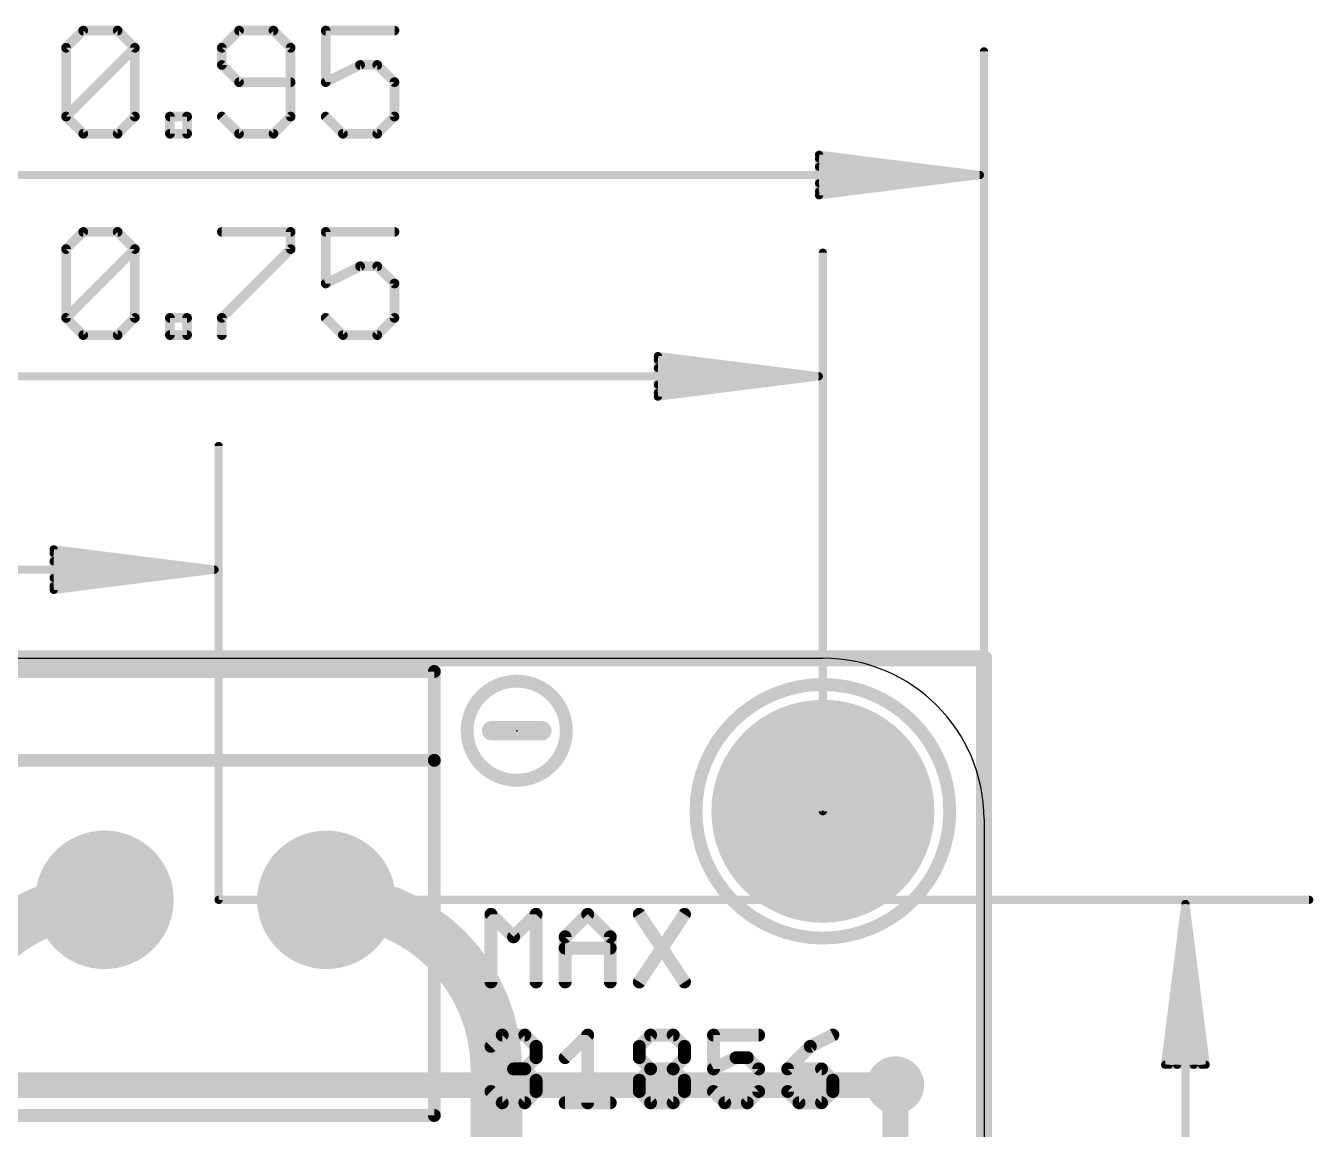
# Model space of a CAD drawing. Extents: x -11.5 to 29.3, y -5.3 to 31.6.
# Drawn here: x 9.02 to 29.32, y 14.16 to 31.56 of the extents above; entities that cross this region are included whole.
import ezdxf

# ---------------------------------------------------------------- set-up
doc = ezdxf.new("R2010")
doc.units = 0
for name, color, linetype in [('1', 12, 'CONTINUOUS'), ('16', 132, 'CONTINUOUS'), ('17', 110, 'CONTINUOUS'), ('18', 110, 'CONTINUOUS'), ('20', 53, 'CONTINUOUS'), ('21', 40, 'CONTINUOUS'), ('23', 40, 'CONTINUOUS'), ('47', 253, 'CONTINUOUS')]:
    doc.layers.add(name, color=color, linetype=linetype)

# ---------------------------------------------------------------- blocks, each defined once
blk = doc.blocks.new('ROUNDP')
at = {"const_width": 0.5}
blk.add_lwpolyline([(0, -0.25, 1), (0, 0.25, 1), (0, -0.25)], format="xyb", dxfattribs=at)
blk = doc.blocks.new('ROUNDV')
at = {"const_width": 0.5}
blk.add_lwpolyline([(0, -0.25, 1), (0, 0.25, 1), (0, -0.25)], format="xyb", dxfattribs=at)

msp = doc.modelspace()

# ---------------------------------------------------------------- linework, layer by layer
at = {"layer": '1'}
for points, const_width in [([(0, 21.59), (24.13, 21.59)], 0.254), ([(24.13, 21.59), (24.13, 0)], 0.254), ([(16.444, 13.208), (16.444, 15.101)], 0.8128), ([(22.733, 13.396), (22.733, 14.859)], 0.4064)]:
    msp.add_lwpolyline(points, dxfattribs=dict(at, const_width=const_width))
for points, const_width in [([(24.1935, 21.59, 1), (24.0665, 21.59)], 0.127), ([(24.13, 21.5265, 1), (24.13, 21.6535)], 0.127), ([(10.265, 17.78, 0.4142), (7.686, 15.201)], 0.8128), ([(10.265, 17.5768, 1), (10.265, 17.9832)], 0.4064), ([(16.444, 15.101, 0.4142), (13.765, 17.78)], 0.8128), ([(13.765, 17.9832, 1), (13.765, 17.5768)], 0.4064), ([(16.6472, 15.101, 1), (16.2408, 15.101)], 0.4064), ([(16.2408, 15.101, 1), (16.6472, 15.101)], 0.4064), ([(22.8346, 14.859, 1), (22.6314, 14.859)], 0.2032)]:
    msp.add_lwpolyline(points, format="xyb", dxfattribs=dict(at, const_width=const_width))
at = {"layer": '16'}
for points, const_width in [([(0, 21.59), (24.13, 21.59)], 0.254), ([(24.13, 21.59), (24.13, 0)], 0.254), ([(22.733, 14.859), (4.699, 14.859)], 0.4064)]:
    msp.add_lwpolyline(points, dxfattribs=dict(at, const_width=const_width))
for points, const_width in [([(24.1935, 21.59, 1), (24.0665, 21.59)], 0.127), ([(24.13, 21.5265, 1), (24.13, 21.6535)], 0.127), ([(22.733, 14.7574, 1), (22.733, 14.9606)], 0.2032)]:
    msp.add_lwpolyline(points, format="xyb", dxfattribs=dict(at, const_width=const_width))
at = {"layer": '20'}
for p, q in [((2.54, 21.59), (21.59, 21.59)), ((24.13, 19.05), (24.13, 2.54))]:
    msp.add_line(p, q, dxfattribs=at)
msp.add_arc((21.59, 19.05), 2.54, 0, 90, dxfattribs=at)
at = {"layer": '21'}
for points, const_width in [([(15.465, 21.38), (8.465, 21.38)], 0.2032), ([(15.465, 19.98), (15.465, 21.38)], 0.2032), ([(17.1608, 20.447), (16.3671, 20.447)], 0.3048), ([(15.465, 19.98), (8.465, 19.98)], 0.2032), ([(15.465, 14.38), (15.465, 19.98)], 0.2032), ([(16.3576, 16.4846), (16.3576, 17.5523)], 0.2032), ([(16.3576, 17.5523), (16.7135, 17.1964)], 0.2032), ([(16.7135, 17.1964), (17.0694, 17.5523)], 0.2032), ([(17.0694, 17.5523), (17.0694, 16.4846)], 0.2032), ([(17.527, 17.1964), (17.8829, 17.5523)], 0.2032), ([(17.8829, 17.5523), (18.2388, 17.1964)], 0.2032), ([(18.6964, 17.5523), (19.4082, 16.4846)], 0.2032), ([(19.4082, 17.5523), (18.6964, 16.4846)], 0.2032), ([(17.527, 16.4846), (17.527, 17.1964)], 0.2032), ([(18.2388, 17.1964), (18.2388, 16.4846)], 0.2032), ([(17.527, 17.0185), (18.2388, 17.0185)], 0.2032), ([(16.3576, 15.4694), (16.5356, 15.6473)], 0.2032), ([(16.5356, 15.6473), (16.8915, 15.6473)], 0.2032), ([(16.8915, 15.6473), (17.0694, 15.4694)], 0.2032), ([(17.527, 15.2914), (17.8829, 15.6473)], 0.2032), ([(17.8829, 15.6473), (17.8829, 14.5796)], 0.2032), ([(18.6964, 15.4694), (18.8743, 15.6473)], 0.2032), ([(18.8743, 15.6473), (19.2303, 15.6473)], 0.2032), ([(19.2303, 15.6473), (19.4082, 15.4694)], 0.2032), ([(20.5776, 15.6473), (19.8658, 15.6473)], 0.2032), ([(19.8658, 15.6473), (19.8658, 15.1135)], 0.2032), ([(21.747, 15.6473), (21.3911, 15.4694)], 0.2032), ([(17.0694, 15.4694), (17.0694, 15.2914)], 0.2032), ([(18.6964, 15.2914), (18.6964, 15.4694)], 0.2032), ([(19.4082, 15.4694), (19.4082, 15.2914)], 0.2032), ([(21.3911, 15.4694), (21.0352, 15.1135)], 0.2032), ([(17.0694, 15.2914), (16.8915, 15.1135)], 0.2032), ([(18.8743, 15.1135), (18.6964, 15.2914)], 0.2032), ([(19.4082, 15.2914), (19.2303, 15.1135)], 0.2032), ([(19.8658, 15.1135), (20.2217, 15.2914)], 0.2032), ([(20.2217, 15.2914), (20.3996, 15.2914)], 0.2032), ([(20.3996, 15.2914), (20.5776, 15.1135)], 0.2032), ([(16.8915, 15.1135), (16.7135, 15.1135)], 0.2032), ([(16.8915, 15.1135), (17.0694, 14.9355)], 0.2032), ([(17.0694, 14.9355), (17.0694, 14.7576)], 0.2032), ([(18.6964, 14.9355), (18.8743, 15.1135)], 0.2032), ([(18.6964, 14.7576), (18.6964, 14.9355)], 0.2032), ([(18.8743, 15.1135), (19.2303, 15.1135)], 0.2032), ([(19.2303, 15.1135), (19.4082, 14.9355)], 0.2032), ([(19.4082, 14.9355), (19.4082, 14.7576)], 0.2032), ([(20.5776, 15.1135), (20.5776, 14.7576)], 0.2032), ([(21.0352, 15.1135), (21.0352, 14.7576)], 0.2032), ([(21.569, 15.1135), (21.0352, 15.1135)], 0.2032), ([(21.747, 14.9355), (21.569, 15.1135)], 0.2032), ([(21.747, 14.7576), (21.747, 14.9355)], 0.2032), ([(16.5356, 14.5796), (16.3576, 14.7576)], 0.2032), ([(17.0694, 14.7576), (16.8915, 14.5796)], 0.2032), ([(18.8743, 14.5796), (18.6964, 14.7576)], 0.2032), ([(19.4082, 14.7576), (19.2303, 14.5796)], 0.2032), ([(20.0437, 14.5796), (19.8658, 14.7576)], 0.2032), ([(20.5776, 14.7576), (20.3996, 14.5796)], 0.2032), ([(21.0352, 14.7576), (21.2131, 14.5796)], 0.2032), ([(21.569, 14.5796), (21.747, 14.7576)], 0.2032), ([(16.8915, 14.5796), (16.5356, 14.5796)], 0.2032), ([(17.527, 14.5796), (18.2388, 14.5796)], 0.2032), ([(19.2303, 14.5796), (18.8743, 14.5796)], 0.2032), ([(20.3996, 14.5796), (20.0437, 14.5796)], 0.2032), ([(21.2131, 14.5796), (21.569, 14.5796)], 0.2032), ([(8.465, 14.38), (15.465, 14.38)], 0.2032)]:
    msp.add_lwpolyline(points, dxfattribs=dict(at, const_width=const_width))
for points, const_width in [([(15.5158, 21.38, 1), (15.4142, 21.38)], 0.1016), ([(15.465, 21.3292, 1), (15.465, 21.4308)], 0.1016), ([(16.764, 19.6653, 1), (16.764, 21.2287, 1), (16.764, 19.6653)], 0.2032), ([(21.59, 17.177, 1), (21.59, 21.177, 1), (21.59, 17.177)], 0.2032), ([(16.3671, 20.5232, 1), (16.3671, 20.3708)], 0.1524), ([(17.1608, 20.3708, 1), (17.1608, 20.5232)], 0.1524), ([(15.5158, 19.98, 1), (15.4142, 19.98)], 0.1016), ([(15.4142, 19.98, 1), (15.5158, 19.98)], 0.1016), ([(15.465, 19.9292, 1), (15.465, 20.0308)], 0.1016), ([(16.4084, 17.5523, 1), (16.3068, 17.5523)], 0.1016), ([(16.3935, 17.5882, 1), (16.3217, 17.5164)], 0.1016), ([(17.1202, 17.5523, 1), (17.0186, 17.5523)], 0.1016), ([(17.1053, 17.5164, 1), (17.0335, 17.5882)], 0.1016), ([(17.9188, 17.5882, 1), (17.847, 17.5164)], 0.1016), ([(17.9188, 17.5164, 1), (17.847, 17.5882)], 0.1016), ([(18.7387, 17.5805, 1), (18.6541, 17.5241)], 0.1016), ([(19.4505, 17.5241, 1), (19.3659, 17.5805)], 0.1016), ([(16.6776, 17.2323, 1), (16.7494, 17.1605)], 0.1016), ([(16.6776, 17.1605, 1), (16.7494, 17.2323)], 0.1016), ([(17.5778, 17.1964, 1), (17.4762, 17.1964)], 0.1016), ([(17.4911, 17.2323, 1), (17.5629, 17.1605)], 0.1016), ([(18.2896, 17.1964, 1), (18.188, 17.1964)], 0.1016), ([(18.2029, 17.1605, 1), (18.2747, 17.2323)], 0.1016), ([(17.527, 17.0693, 1), (17.527, 16.9677)], 0.1016), ([(18.2388, 16.9677, 1), (18.2388, 17.0693)], 0.1016), ([(16.3068, 16.4846, 1), (16.4084, 16.4846)], 0.1016), ([(17.0186, 16.4846, 1), (17.1202, 16.4846)], 0.1016), ([(17.4762, 16.4846, 1), (17.5778, 16.4846)], 0.1016), ([(18.188, 16.4846, 1), (18.2896, 16.4846)], 0.1016), ([(18.6541, 16.5128, 1), (18.7387, 16.4564)], 0.1016), ([(19.3659, 16.4564, 1), (19.4505, 16.5128)], 0.1016), ([(16.5356, 15.6981, 1), (16.5356, 15.5965)], 0.1016), ([(16.5715, 15.6114, 1), (16.4996, 15.6832)], 0.1016), ([(16.9274, 15.6832, 1), (16.8555, 15.6114)], 0.1016), ([(16.8915, 15.5965, 1), (16.8915, 15.6981)], 0.1016), ([(17.9337, 15.6473, 1), (17.8321, 15.6473)], 0.1016), ([(17.9188, 15.6114, 1), (17.847, 15.6832)], 0.1016), ([(18.8743, 15.6981, 1), (18.8743, 15.5965)], 0.1016), ([(18.9103, 15.6114, 1), (18.8384, 15.6832)], 0.1016), ([(19.2662, 15.6832, 1), (19.1943, 15.6114)], 0.1016), ([(19.2303, 15.5965, 1), (19.2303, 15.6981)], 0.1016), ([(19.8658, 15.6981, 1), (19.8658, 15.5965)], 0.1016), ([(19.9166, 15.6473, 1), (19.815, 15.6473)], 0.1016), ([(20.5776, 15.5965, 1), (20.5776, 15.6981)], 0.1016), ([(21.7697, 15.6019, 1), (21.7243, 15.6927)], 0.1016), ([(16.3217, 15.5053, 1), (16.3935, 15.4334)], 0.1016), ([(17.1202, 15.4694, 1), (17.0186, 15.4694)], 0.1016), ([(17.0335, 15.4334, 1), (17.1053, 15.5053)], 0.1016), ([(18.7472, 15.4694, 1), (18.6456, 15.4694)], 0.1016), ([(18.6605, 15.5053, 1), (18.7323, 15.4334)], 0.1016), ([(19.459, 15.4694, 1), (19.3574, 15.4694)], 0.1016), ([(19.3723, 15.4334, 1), (19.4441, 15.5053)], 0.1016), ([(21.3684, 15.5148, 1), (21.4138, 15.4239)], 0.1016), ([(21.427, 15.4334, 1), (21.3552, 15.5053)], 0.1016), ([(17.0186, 15.2914, 1), (17.1202, 15.2914)], 0.1016), ([(17.1053, 15.2555, 1), (17.0335, 15.3273)], 0.1016), ([(17.4911, 15.3273, 1), (17.5629, 15.2555)], 0.1016), ([(18.7323, 15.3273, 1), (18.6605, 15.2555)], 0.1016), ([(18.6456, 15.2914, 1), (18.7472, 15.2914)], 0.1016), ([(19.3574, 15.2914, 1), (19.459, 15.2914)], 0.1016), ([(19.4441, 15.2555, 1), (19.3723, 15.3273)], 0.1016), ([(20.2217, 15.3422, 1), (20.2217, 15.2406)], 0.1016), ([(20.2444, 15.246, 1), (20.199, 15.3368)], 0.1016), ([(20.4356, 15.3273, 1), (20.3637, 15.2555)], 0.1016), ([(20.3996, 15.2406, 1), (20.3996, 15.3422)], 0.1016), ([(16.7135, 15.1643, 1), (16.7135, 15.0627)], 0.1016), ([(16.9274, 15.1494, 1), (16.8555, 15.0775)], 0.1016), ([(16.8555, 15.1494, 1), (16.9274, 15.0775)], 0.1016), ([(16.8915, 15.0627, 1), (16.8915, 15.1643)], 0.1016), ([(17.1202, 14.9355, 1), (17.0186, 14.9355)], 0.1016), ([(17.0335, 14.8996, 1), (17.1053, 14.9714)], 0.1016), ([(18.7472, 14.9355, 1), (18.6456, 14.9355)], 0.1016), ([(18.6605, 14.9714, 1), (18.7323, 14.8996)], 0.1016), ([(18.8743, 15.1643, 1), (18.8743, 15.0627)], 0.1016), ([(18.9103, 15.0775, 1), (18.8384, 15.1494)], 0.1016), ([(18.8384, 15.0775, 1), (18.9103, 15.1494)], 0.1016), ([(19.2662, 15.1494, 1), (19.1943, 15.0775)], 0.1016), ([(19.1943, 15.1494, 1), (19.2662, 15.0775)], 0.1016), ([(19.2303, 15.0627, 1), (19.2303, 15.1643)], 0.1016), ([(19.459, 14.9355, 1), (19.3574, 14.9355)], 0.1016), ([(19.3723, 14.8996, 1), (19.4441, 14.9714)], 0.1016), ([(19.8431, 15.1589, 1), (19.8885, 15.068)], 0.1016), ([(19.815, 15.1135, 1), (19.9166, 15.1135)], 0.1016), ([(20.6284, 15.1135, 1), (20.5268, 15.1135)], 0.1016), ([(20.5417, 15.0775, 1), (20.6135, 15.1494)], 0.1016), ([(21.086, 15.1135, 1), (20.9844, 15.1135)], 0.1016), ([(21.0352, 15.1643, 1), (21.0352, 15.0627)], 0.1016), ([(20.9993, 15.1494, 1), (21.0711, 15.0775)], 0.1016), ([(21.605, 15.1494, 1), (21.5331, 15.0775)], 0.1016), ([(21.569, 15.0627, 1), (21.569, 15.1643)], 0.1016), ([(21.7978, 14.9355, 1), (21.6962, 14.9355)], 0.1016), ([(21.7111, 14.8996, 1), (21.7829, 14.9714)], 0.1016), ([(16.3935, 14.7935, 1), (16.3217, 14.7216)], 0.1016), ([(17.1053, 14.7216, 1), (17.0335, 14.7935)], 0.1016), ([(18.7323, 14.7935, 1), (18.6605, 14.7216)], 0.1016), ([(19.4441, 14.7216, 1), (19.3723, 14.7935)], 0.1016), ([(19.9017, 14.7935, 1), (19.8299, 14.7216)], 0.1016), ([(20.6135, 14.7216, 1), (20.5417, 14.7935)], 0.1016), ([(21.0711, 14.7935, 1), (20.9993, 14.7216)], 0.1016), ([(21.7829, 14.7216, 1), (21.7111, 14.7935)], 0.1016), ([(16.5356, 14.6304, 1), (16.5356, 14.5288)], 0.1016), ([(16.4996, 14.5437, 1), (16.5715, 14.6155)], 0.1016), ([(16.8555, 14.6155, 1), (16.9274, 14.5437)], 0.1016), ([(16.8915, 14.5288, 1), (16.8915, 14.6304)], 0.1016), ([(17.0186, 14.7576, 1), (17.1202, 14.7576)], 0.1016), ([(17.527, 14.6304, 1), (17.527, 14.5288)], 0.1016), ([(17.8321, 14.5796, 1), (17.9337, 14.5796)], 0.1016), ([(18.2388, 14.5288, 1), (18.2388, 14.6304)], 0.1016), ([(18.6456, 14.7576, 1), (18.7472, 14.7576)], 0.1016), ([(18.8743, 14.6304, 1), (18.8743, 14.5288)], 0.1016), ([(18.8384, 14.5437, 1), (18.9103, 14.6155)], 0.1016), ([(19.1943, 14.6155, 1), (19.2662, 14.5437)], 0.1016), ([(19.2303, 14.5288, 1), (19.2303, 14.6304)], 0.1016), ([(19.3574, 14.7576, 1), (19.459, 14.7576)], 0.1016), ([(20.0437, 14.6304, 1), (20.0437, 14.5288)], 0.1016), ([(20.0078, 14.5437, 1), (20.0797, 14.6155)], 0.1016), ([(20.3637, 14.6155, 1), (20.4356, 14.5437)], 0.1016), ([(20.3996, 14.5288, 1), (20.3996, 14.6304)], 0.1016), ([(20.5268, 14.7576, 1), (20.6284, 14.7576)], 0.1016), ([(20.9844, 14.7576, 1), (21.086, 14.7576)], 0.1016), ([(21.2131, 14.6304, 1), (21.2131, 14.5288)], 0.1016), ([(21.1772, 14.5437, 1), (21.2491, 14.6155)], 0.1016), ([(21.5331, 14.6155, 1), (21.605, 14.5437)], 0.1016), ([(21.569, 14.5288, 1), (21.569, 14.6304)], 0.1016), ([(21.6962, 14.7576, 1), (21.7978, 14.7576)], 0.1016), ([(15.4142, 14.38, 1), (15.5158, 14.38)], 0.1016), ([(15.465, 14.3292, 1), (15.465, 14.4308)], 0.1016)]:
    msp.add_lwpolyline(points, format="xyb", dxfattribs=dict(at, const_width=const_width))
at = {"layer": '23'}
for p in [(16.764, 20.447), (21.59, 19.177), (12.065, 17.78)]:
    msp.add_point(p, dxfattribs=at)
at = {"layer": '47'}
for points, const_width in [([(9.6598, 31.2165), (9.931, 31.4877)], 0.1524), ([(9.931, 31.4877), (10.4733, 31.4877)], 0.1524), ([(10.4733, 31.4877), (10.7445, 31.2165)], 0.1524), ([(12.3867, 31.4877), (12.1155, 31.2165)], 0.1524), ([(12.929, 31.4877), (12.3867, 31.4877)], 0.1524), ([(13.2002, 31.2165), (12.929, 31.4877)], 0.1524), ([(14.8374, 31.4877), (13.7527, 31.4877)], 0.1524), ([(13.7527, 31.4877), (13.7527, 30.6742)], 0.1524), ([(9.6598, 30.1319), (9.6598, 31.2165)], 0.1524), ([(9.6598, 30.1319), (10.7445, 31.2165)], 0.1524), ([(10.7445, 31.2165), (10.7445, 30.1319)], 0.1524), ([(12.1155, 31.2165), (12.1155, 30.9454)], 0.1524), ([(13.2002, 30.1319), (13.2002, 31.2165)], 0.1524), ([(24.13, 10.795), (24.13, 31.16)], 0.13), ([(12.1155, 30.9454), (12.3867, 30.6742)], 0.1524), ([(13.7527, 30.6742), (14.295, 30.9454)], 0.1524), ([(14.295, 30.9454), (14.5662, 30.9454)], 0.1524), ([(14.5662, 30.9454), (14.8374, 30.6742)], 0.1524), ([(12.3867, 30.6742), (13.2002, 30.6742)], 0.1524), ([(14.8374, 30.6742), (14.8374, 30.1319)], 0.1524), ([(9.931, 29.8607), (9.6598, 30.1319)], 0.1524), ([(10.7445, 30.1319), (10.4733, 29.8607)], 0.1524), ([(11.297, 29.8607), (11.297, 30.1319)], 0.1524), ([(11.297, 30.1319), (11.5681, 30.1319)], 0.1524), ([(11.5681, 30.1319), (11.5681, 29.8607)], 0.1524), ([(12.1155, 30.1319), (12.3867, 29.8607)], 0.1524), ([(12.929, 29.8607), (13.2002, 30.1319)], 0.1524), ([(14.0239, 29.8607), (13.7527, 30.1319)], 0.1524), ([(14.8374, 30.1319), (14.5662, 29.8607)], 0.1524), ([(10.4733, 29.8607), (9.931, 29.8607)], 0.1524), ([(11.5681, 29.8607), (11.297, 29.8607)], 0.1524), ([(12.3867, 29.8607), (12.929, 29.8607)], 0.1524), ([(14.5662, 29.8607), (14.0239, 29.8607)], 0.1524), ([(24.065, 29.21), (21.53, 29.5292)], 0.13), ([(21.53, 29.5292), (21.53, 28.8908)], 0.13), ([(24.065, 29.21), (21.53, 29.47)], 0.13), ([(0.065, 29.21), (24.065, 29.21)], 0.13), ([(24.065, 29.21), (21.53, 29.34)], 0.13), ([(21.53, 28.8908), (24.065, 29.21)], 0.13), ([(21.53, 29.08), (24.065, 29.21)], 0.13), ([(21.53, 28.95), (24.065, 29.21)], 0.13), ([(9.6598, 28.0415), (9.931, 28.3127)], 0.1524), ([(9.931, 28.3127), (10.4733, 28.3127)], 0.1524), ([(10.4733, 28.3127), (10.7445, 28.0415)], 0.1524), ([(12.1155, 28.3127), (13.2002, 28.3127)], 0.1524), ([(13.2002, 28.3127), (13.2002, 28.0415)], 0.1524), ([(14.8374, 28.3127), (13.7527, 28.3127)], 0.1524), ([(13.7527, 28.3127), (13.7527, 27.4992)], 0.1524), ([(9.6598, 26.9569), (9.6598, 28.0415)], 0.1524), ([(9.6598, 26.9569), (10.7445, 28.0415)], 0.1524), ([(10.7445, 28.0415), (10.7445, 26.9569)], 0.1524), ([(13.2002, 28.0415), (12.1155, 26.9569)], 0.1524), ([(21.59, 19.177), (21.59, 27.985)], 0.13), ([(13.7527, 27.4992), (14.295, 27.7704)], 0.1524), ([(14.295, 27.7704), (14.5662, 27.7704)], 0.1524), ([(14.5662, 27.7704), (14.8374, 27.4992)], 0.1524), ([(14.8374, 27.4992), (14.8374, 26.9569)], 0.1524), ([(9.931, 26.6857), (9.6598, 26.9569)], 0.1524), ([(10.7445, 26.9569), (10.4733, 26.6857)], 0.1524), ([(11.297, 26.6857), (11.297, 26.9569)], 0.1524), ([(11.297, 26.9569), (11.5681, 26.9569)], 0.1524), ([(11.5681, 26.9569), (11.5681, 26.6857)], 0.1524), ([(12.1155, 26.9569), (12.1155, 26.6857)], 0.1524), ([(14.0239, 26.6857), (13.7527, 26.9569)], 0.1524), ([(14.8374, 26.9569), (14.5662, 26.6857)], 0.1524), ([(10.4733, 26.6857), (9.931, 26.6857)], 0.1524), ([(11.5681, 26.6857), (11.297, 26.6857)], 0.1524), ([(14.5662, 26.6857), (14.0239, 26.6857)], 0.1524), ([(21.525, 26.035), (18.99, 26.3542)], 0.13), ([(18.99, 26.3542), (18.99, 25.7158)], 0.13), ([(21.525, 26.035), (18.99, 26.295)], 0.13), ([(21.525, 26.035), (18.99, 26.165)], 0.13), ([(2.605, 26.035), (21.525, 26.035)], 0.13), ([(18.99, 25.7158), (21.525, 26.035)], 0.13), ([(18.99, 25.905), (21.525, 26.035)], 0.13), ([(18.99, 25.775), (21.525, 26.035)], 0.13), ([(12.065, 17.78), (12.065, 24.937)], 0.13), ([(12, 22.987), (9.465, 23.3062)], 0.13), ([(9.465, 23.3062), (9.465, 22.6678)], 0.13), ([(12, 22.987), (9.465, 23.247)], 0.13), ([(12, 22.987), (9.465, 23.117)], 0.13), ([(0.065, 22.987), (12, 22.987)], 0.13), ([(9.465, 22.6678), (12, 22.987)], 0.13), ([(9.465, 22.857), (12, 22.987)], 0.13), ([(9.465, 22.727), (12, 22.987)], 0.13), ([(12.065, 17.78), (29.255, 17.78)], 0.13), ([(27.305, 17.715), (26.9858, 15.18)], 0.13), ([(27.305, 17.715), (27.045, 15.18)], 0.13), ([(27.305, 17.715), (27.175, 15.18)], 0.13), ([(27.305, 0.065), (27.305, 17.715)], 0.13), ([(27.6242, 15.18), (27.305, 17.715)], 0.13), ([(27.435, 15.18), (27.305, 17.715)], 0.13), ([(27.565, 15.18), (27.305, 17.715)], 0.13), ([(26.9858, 15.18), (27.6242, 15.18)], 0.13)]:
    msp.add_lwpolyline(points, dxfattribs=dict(at, const_width=const_width))
for points, const_width in [([(9.931, 31.5258, 1), (9.931, 31.4496)], 0.0762), ([(9.9579, 31.4607, 1), (9.904, 31.5146)], 0.0762), ([(10.5002, 31.5146, 1), (10.4464, 31.4607)], 0.0762), ([(10.4733, 31.4496, 1), (10.4733, 31.5258)], 0.0762), ([(12.3867, 31.5258, 1), (12.3867, 31.4496)], 0.0762), ([(12.4136, 31.4607, 1), (12.3598, 31.5146)], 0.0762), ([(12.956, 31.5146, 1), (12.9021, 31.4607)], 0.0762), ([(12.929, 31.4496, 1), (12.929, 31.5258)], 0.0762), ([(13.7527, 31.5258, 1), (13.7527, 31.4496)], 0.0762), ([(13.7908, 31.4877, 1), (13.7146, 31.4877)], 0.0762), ([(14.8374, 31.4496, 1), (14.8374, 31.5258)], 0.0762), ([(9.6979, 31.2165, 1), (9.6217, 31.2165)], 0.0762), ([(9.6329, 31.2435, 1), (9.6868, 31.1896)], 0.0762), ([(10.7826, 31.2165, 1), (10.7064, 31.2165)], 0.0762), ([(10.7714, 31.1896, 1), (10.7175, 31.2435)], 0.0762), ([(10.7175, 31.1896, 1), (10.7714, 31.2435)], 0.0762), ([(12.1536, 31.2165, 1), (12.0774, 31.2165)], 0.0762), ([(12.0886, 31.2435, 1), (12.1425, 31.1896)], 0.0762), ([(13.2383, 31.2165, 1), (13.1621, 31.2165)], 0.0762), ([(13.1733, 31.1896, 1), (13.2271, 31.2435)], 0.0762), ([(24.1625, 31.16, 1), (24.0975, 31.16)], 0.065), ([(12.1425, 30.9723, 1), (12.0886, 30.9184)], 0.0762), ([(12.0774, 30.9454, 1), (12.1536, 30.9454)], 0.0762), ([(14.295, 30.9835, 1), (14.295, 30.9073)], 0.0762), ([(14.3121, 30.9113, 1), (14.278, 30.9794)], 0.0762), ([(14.5931, 30.9723, 1), (14.5393, 30.9184)], 0.0762), ([(14.5662, 30.9073, 1), (14.5662, 30.9835)], 0.0762), ([(12.3867, 30.7123, 1), (12.3867, 30.6361)], 0.0762), ([(12.3598, 30.6473, 1), (12.4136, 30.7011)], 0.0762), ([(13.2002, 30.6361, 1), (13.2002, 30.7123)], 0.0762), ([(13.7357, 30.7083, 1), (13.7697, 30.6401)], 0.0762), ([(13.7146, 30.6742, 1), (13.7908, 30.6742)], 0.0762), ([(14.8755, 30.6742, 1), (14.7993, 30.6742)], 0.0762), ([(14.8104, 30.6473, 1), (14.8643, 30.7011)], 0.0762), ([(9.6868, 30.1588, 1), (9.6329, 30.1049)], 0.0762), ([(9.6329, 30.1588, 1), (9.6868, 30.1049)], 0.0762), ([(9.6217, 30.1319, 1), (9.6979, 30.1319)], 0.0762), ([(10.7064, 30.1319, 1), (10.7826, 30.1319)], 0.0762), ([(10.7714, 30.1049, 1), (10.7175, 30.1588)], 0.0762), ([(11.3351, 30.1319, 1), (11.2589, 30.1319)], 0.0762), ([(11.297, 30.17, 1), (11.297, 30.0938)], 0.0762), ([(11.6062, 30.1319, 1), (11.53, 30.1319)], 0.0762), ([(11.5681, 30.0938, 1), (11.5681, 30.17)], 0.0762), ([(12.1425, 30.1588, 1), (12.0886, 30.1049)], 0.0762), ([(13.1621, 30.1319, 1), (13.2383, 30.1319)], 0.0762), ([(13.2271, 30.1049, 1), (13.1733, 30.1588)], 0.0762), ([(13.7796, 30.1588, 1), (13.7258, 30.1049)], 0.0762), ([(14.7993, 30.1319, 1), (14.8755, 30.1319)], 0.0762), ([(14.8643, 30.1049, 1), (14.8104, 30.1588)], 0.0762), ([(9.931, 29.8988, 1), (9.931, 29.8226)], 0.0762), ([(9.904, 29.8338, 1), (9.9579, 29.8876)], 0.0762), ([(10.4464, 29.8876, 1), (10.5002, 29.8338)], 0.0762), ([(10.4733, 29.8226, 1), (10.4733, 29.8988)], 0.0762), ([(11.297, 29.8988, 1), (11.297, 29.8226)], 0.0762), ([(11.2589, 29.8607, 1), (11.3351, 29.8607)], 0.0762), ([(11.53, 29.8607, 1), (11.6062, 29.8607)], 0.0762), ([(11.5681, 29.8226, 1), (11.5681, 29.8988)], 0.0762), ([(12.3867, 29.8988, 1), (12.3867, 29.8226)], 0.0762), ([(12.3598, 29.8338, 1), (12.4136, 29.8876)], 0.0762), ([(12.9021, 29.8876, 1), (12.956, 29.8338)], 0.0762), ([(12.929, 29.8226, 1), (12.929, 29.8988)], 0.0762), ([(14.0239, 29.8988, 1), (14.0239, 29.8226)], 0.0762), ([(13.9969, 29.8338, 1), (14.0508, 29.8876)], 0.0762), ([(14.5393, 29.8876, 1), (14.5931, 29.8338)], 0.0762), ([(14.5662, 29.8226, 1), (14.5662, 29.8988)], 0.0762), ([(21.5341, 29.5615, 1), (21.5259, 29.497)], 0.065), ([(21.5625, 29.5292, 1), (21.4975, 29.5292)], 0.065), ([(21.5333, 29.5023, 1), (21.5267, 29.4377)], 0.065), ([(21.5317, 29.3725, 1), (21.5283, 29.3075)], 0.065), ([(24.0691, 29.1778, 1), (24.0609, 29.2422)], 0.065), ([(24.0609, 29.1778, 1), (24.0691, 29.2422)], 0.065), ([(24.0683, 29.1777, 1), (24.0617, 29.2423)], 0.065), ([(24.0617, 29.1777, 1), (24.0683, 29.2423)], 0.065), ([(24.0633, 29.1775, 1), (24.0667, 29.2425)], 0.065), ([(24.0667, 29.1775, 1), (24.0633, 29.2425)], 0.065), ([(24.065, 29.1775, 1), (24.065, 29.2425)], 0.065), ([(21.5283, 29.1125, 1), (21.5317, 29.0475)], 0.065), ([(21.5267, 28.9823, 1), (21.5333, 28.9177)], 0.065), ([(21.5259, 28.923, 1), (21.5341, 28.8585)], 0.065), ([(21.4975, 28.8908, 1), (21.5625, 28.8908)], 0.065), ([(9.931, 28.3508, 1), (9.931, 28.2746)], 0.0762), ([(9.9579, 28.2857, 1), (9.904, 28.3396)], 0.0762), ([(10.5002, 28.3396, 1), (10.4464, 28.2857)], 0.0762), ([(10.4733, 28.2746, 1), (10.4733, 28.3508)], 0.0762), ([(12.1155, 28.3508, 1), (12.1155, 28.2746)], 0.0762), ([(13.2383, 28.3127, 1), (13.1621, 28.3127)], 0.0762), ([(13.2002, 28.2746, 1), (13.2002, 28.3508)], 0.0762), ([(13.7527, 28.3508, 1), (13.7527, 28.2746)], 0.0762), ([(13.7908, 28.3127, 1), (13.7146, 28.3127)], 0.0762), ([(14.8374, 28.2746, 1), (14.8374, 28.3508)], 0.0762), ([(9.6979, 28.0415, 1), (9.6217, 28.0415)], 0.0762), ([(9.6329, 28.0685, 1), (9.6868, 28.0146)], 0.0762), ([(10.7826, 28.0415, 1), (10.7064, 28.0415)], 0.0762), ([(10.7714, 28.0146, 1), (10.7175, 28.0685)], 0.0762), ([(10.7175, 28.0146, 1), (10.7714, 28.0685)], 0.0762), ([(13.1621, 28.0415, 1), (13.2383, 28.0415)], 0.0762), ([(13.2271, 28.0146, 1), (13.1733, 28.0685)], 0.0762), ([(21.6225, 27.985, 1), (21.5575, 27.985)], 0.065), ([(14.295, 27.8085, 1), (14.295, 27.7323)], 0.0762), ([(14.3121, 27.7363, 1), (14.278, 27.8044)], 0.0762), ([(14.5931, 27.7973, 1), (14.5393, 27.7434)], 0.0762), ([(14.5662, 27.7323, 1), (14.5662, 27.8085)], 0.0762), ([(13.7357, 27.5333, 1), (13.7697, 27.4651)], 0.0762), ([(13.7146, 27.4992, 1), (13.7908, 27.4992)], 0.0762), ([(14.8755, 27.4992, 1), (14.7993, 27.4992)], 0.0762), ([(14.8104, 27.4723, 1), (14.8643, 27.5261)], 0.0762), ([(9.6868, 26.9838, 1), (9.6329, 26.9299)], 0.0762), ([(9.6329, 26.9838, 1), (9.6868, 26.9299)], 0.0762), ([(9.6217, 26.9569, 1), (9.6979, 26.9569)], 0.0762), ([(10.7064, 26.9569, 1), (10.7826, 26.9569)], 0.0762), ([(10.7714, 26.9299, 1), (10.7175, 26.9838)], 0.0762), ([(11.3351, 26.9569, 1), (11.2589, 26.9569)], 0.0762), ([(11.297, 26.995, 1), (11.297, 26.9188)], 0.0762), ([(11.6062, 26.9569, 1), (11.53, 26.9569)], 0.0762), ([(11.5681, 26.9188, 1), (11.5681, 26.995)], 0.0762), ([(12.1536, 26.9569, 1), (12.0774, 26.9569)], 0.0762), ([(12.0886, 26.9838, 1), (12.1425, 26.9299)], 0.0762), ([(13.7796, 26.9838, 1), (13.7258, 26.9299)], 0.0762), ([(14.7993, 26.9569, 1), (14.8755, 26.9569)], 0.0762), ([(14.8643, 26.9299, 1), (14.8104, 26.9838)], 0.0762), ([(9.931, 26.7238, 1), (9.931, 26.6476)], 0.0762), ([(9.904, 26.6588, 1), (9.9579, 26.7126)], 0.0762), ([(10.4464, 26.7126, 1), (10.5002, 26.6588)], 0.0762), ([(10.4733, 26.6476, 1), (10.4733, 26.7238)], 0.0762), ([(11.297, 26.7238, 1), (11.297, 26.6476)], 0.0762), ([(11.2589, 26.6857, 1), (11.3351, 26.6857)], 0.0762), ([(11.53, 26.6857, 1), (11.6062, 26.6857)], 0.0762), ([(11.5681, 26.6476, 1), (11.5681, 26.7238)], 0.0762), ([(12.0774, 26.6857, 1), (12.1536, 26.6857)], 0.0762), ([(14.0239, 26.7238, 1), (14.0239, 26.6476)], 0.0762), ([(13.9969, 26.6588, 1), (14.0508, 26.7126)], 0.0762), ([(14.5393, 26.7126, 1), (14.5931, 26.6588)], 0.0762), ([(14.5662, 26.6476, 1), (14.5662, 26.7238)], 0.0762), ([(18.9941, 26.3865, 1), (18.9859, 26.322)], 0.065), ([(19.0225, 26.3542, 1), (18.9575, 26.3542)], 0.065), ([(18.9933, 26.3273, 1), (18.9867, 26.2627)], 0.065), ([(18.9917, 26.1975, 1), (18.9883, 26.1325)], 0.065), ([(21.5291, 26.0028, 1), (21.5209, 26.0672)], 0.065), ([(21.5209, 26.0028, 1), (21.5291, 26.0672)], 0.065), ([(21.5283, 26.0027, 1), (21.5217, 26.0673)], 0.065), ([(21.5217, 26.0027, 1), (21.5283, 26.0673)], 0.065), ([(21.5233, 26.0025, 1), (21.5267, 26.0675)], 0.065), ([(21.5267, 26.0025, 1), (21.5233, 26.0675)], 0.065), ([(21.525, 26.0025, 1), (21.525, 26.0675)], 0.065), ([(18.9883, 25.9375, 1), (18.9917, 25.8725)], 0.065), ([(18.9867, 25.8073, 1), (18.9933, 25.7427)], 0.065), ([(18.9859, 25.748, 1), (18.9941, 25.6835)], 0.065), ([(18.9575, 25.7158, 1), (19.0225, 25.7158)], 0.065), ([(12.0975, 24.937, 1), (12.0325, 24.937)], 0.065), ([(9.4691, 23.3385, 1), (9.4609, 23.274)], 0.065), ([(9.4975, 23.3062, 1), (9.4325, 23.3062)], 0.065), ([(9.4683, 23.2793, 1), (9.4617, 23.2147)], 0.065), ([(9.4667, 23.1495, 1), (9.4633, 23.0845)], 0.065), ([(12.0041, 22.9548, 1), (11.9959, 23.0192)], 0.065), ([(11.9959, 22.9548, 1), (12.0041, 23.0192)], 0.065), ([(12.0033, 22.9547, 1), (11.9967, 23.0193)], 0.065), ([(11.9967, 22.9547, 1), (12.0033, 23.0193)], 0.065), ([(11.9983, 22.9545, 1), (12.0017, 23.0195)], 0.065), ([(12.0017, 22.9545, 1), (11.9983, 23.0195)], 0.065), ([(12, 22.9545, 1), (12, 23.0195)], 0.065), ([(9.4633, 22.8895, 1), (9.4667, 22.8245)], 0.065), ([(9.4617, 22.7593, 1), (9.4683, 22.6947)], 0.065), ([(9.4609, 22.7, 1), (9.4691, 22.6355)], 0.065), ([(9.4325, 22.6678, 1), (9.4975, 22.6678)], 0.065), ([(21.5575, 19.177, 1), (21.6225, 19.177)], 0.065), ([(12.065, 17.8125, 1), (12.065, 17.7475)], 0.065), ([(12.0325, 17.78, 1), (12.0975, 17.78)], 0.065), ([(27.3375, 17.715, 1), (27.2725, 17.715)], 0.065), ([(27.3372, 17.7191, 1), (27.2728, 17.7109)], 0.065), ([(27.3375, 17.7133, 1), (27.2725, 17.7167)], 0.065), ([(27.3375, 17.7167, 1), (27.2725, 17.7133)], 0.065), ([(27.3373, 17.7183, 1), (27.2727, 17.7117)], 0.065), ([(27.3373, 17.7117, 1), (27.2727, 17.7183)], 0.065), ([(27.3372, 17.7109, 1), (27.2728, 17.7191)], 0.065), ([(29.255, 17.7475, 1), (29.255, 17.8125)], 0.065), ([(26.9858, 15.2125, 1), (26.9858, 15.1475)], 0.065), ([(27.6242, 15.1475, 1), (27.6242, 15.2125)], 0.065), ([(26.9535, 15.1841, 1), (27.018, 15.1759)], 0.065), ([(27.0127, 15.1833, 1), (27.0773, 15.1767)], 0.065), ([(27.1425, 15.1817, 1), (27.2075, 15.1783)], 0.065), ([(27.4025, 15.1783, 1), (27.4675, 15.1817)], 0.065), ([(27.5327, 15.1767, 1), (27.5973, 15.1833)], 0.065), ([(27.592, 15.1759, 1), (27.6565, 15.1841)], 0.065)]:
    msp.add_lwpolyline(points, format="xyb", dxfattribs=dict(at, const_width=const_width))

# ---------------------------------------------------------------- block references
at = {"layer": '17', "xscale": 3.516, "yscale": 3.516}
msp.add_blockref('ROUNDP', (21.59, 19.177), dxfattribs=at)
msp.add_blockref('ROUNDP', (21.59, 19.177), dxfattribs=at)
at = {"layer": '17', "xscale": 2.1844, "yscale": 2.1844, "rotation": 180}
for p in [(10.265, 17.78), (10.265, 17.78), (13.765, 17.78), (13.765, 17.78)]:
    msp.add_blockref('ROUNDP', p, dxfattribs=at)
at = {"layer": '18', "xscale": 0.9064, "yscale": 0.9064}
msp.add_blockref('ROUNDV', (22.733, 14.859), dxfattribs=at)
msp.add_blockref('ROUNDV', (22.733, 14.859), dxfattribs=at)

doc.saveas('drawing.dxf')
